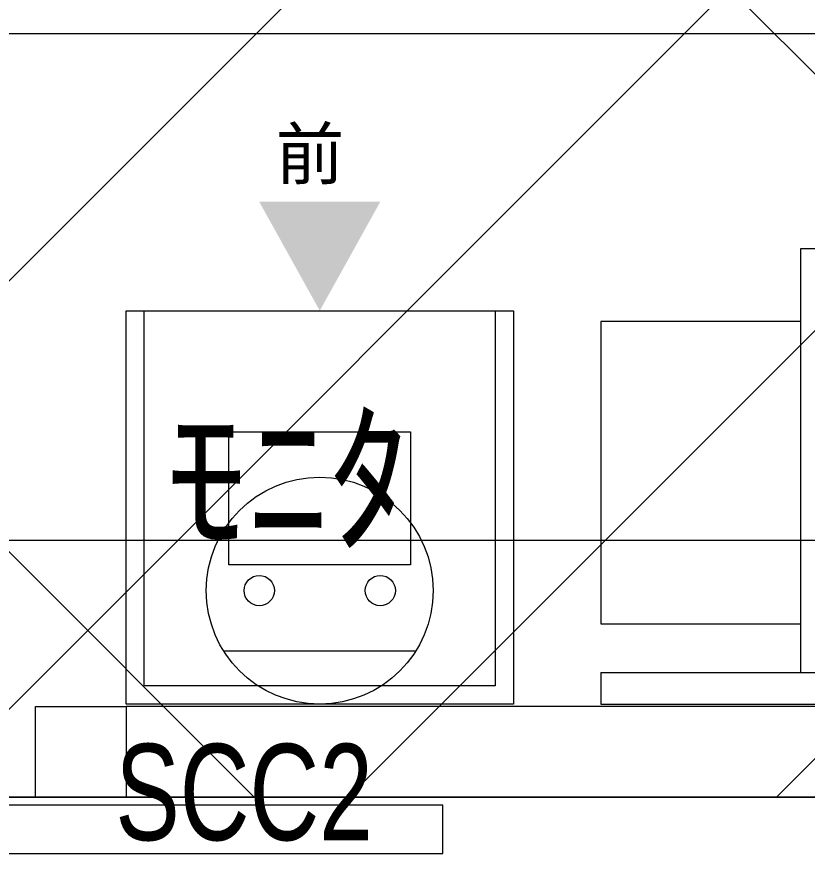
# Model space of a CAD drawing. Units: millimetres at full size, sheet at 1:100. Extents: x 3352 to 127672, y -40372 to 101181.
# Drawn here: x 56974 to 58281, y -14688 to -13304 of the extents above; entities that cross this region are included whole.
import ezdxf
from ezdxf.enums import TextEntityAlignment as Align

# ---------------------------------------------------------------- set-up
doc = ezdxf.new("R2010")
doc.units = ezdxf.units.MM
doc.header["$LTSCALE"] = 100
doc.layers.add('0-0', color=134, linetype='Continuous', lineweight=18)
doc.styles.add('MS UI Gothic', font='')
doc.styles.add('ＭＳ ゴシック', font='')
doc.styles.get('MS UI Gothic').set_extended_font_data('MS UI Gothic')
doc.styles.get('ＭＳ ゴシック').set_extended_font_data('MS Gothic')

msp = doc.modelspace()

# ---------------------------------------------------------------- linework, layer by layer
at = {"layer": '0-0', "color": 15}
for p, q in [((55366.9, -12593.3), (57366.9, -14593.3)), ((57488.2, -12593.3), (59488.2, -14593.3))]:
    msp.add_line(p, q, dxfattribs=at)
at = {"layer": '0-0', "color": 14}
for p, q in [((56108.5, -14593.3), (57858.5, -12843.3)), ((56815.6, -14593.3), (58565.6, -12843.3)), ((57522.7, -14593.3), (59272.7, -12843.3)), ((58229.8, -14593.3), (59979.8, -12843.3))]:
    msp.add_line(p, q, dxfattribs=at)
at = {"layer": '0-0'}
for p, q in [((57325.2, -13989.5), (57625.2, -13989.5)), ((57939.8, -14307.1), (58269.8, -14307.1)), ((57939.8, -14387.1), (59339.8, -14387.1)), ((57939.8, -14387.1), (57939.8, -14439.5)), ((60739.8, -14443.3), (57155.2, -14443.3)), ((23269.8, -14593.3), (69649.8, -14593.3)), ((65728.8, -14593.3), (56605.2, -14593.3)), ((56428.5, -14686.7), (57678.5, -14686.7))]:
    msp.add_line(p, q, dxfattribs=at)
at = {"layer": '0-0', "color": 254}
msp.add_line((56605.2, -14168.6), (65728.8, -14168.6), dxfattribs=at)
msp.add_line((56605.2, -14168.6), (65728.8, -14168.6), dxfattribs=at)
at = {"layer": '0-0', "color": 230}
msp.add_line((57633.8, -14352), (57316.6, -14352), dxfattribs=at)
at = {"layer": '0-0', "color": 13}
msp.add_line((69649.8, -14593.3), (23269.8, -14593.3), dxfattribs=at)
msp.add_line((69649.8, -14593.3), (23269.8, -14593.3), dxfattribs=at)
msp.add_line((69649.8, -14593.3), (23269.8, -14593.3), dxfattribs=at)
msp.add_line((69649.8, -14593.3), (23269.8, -14593.3), dxfattribs=at)
at = {"layer": '0-0', "color": 1}
msp.add_line((23269.8, -14593.3), (69649.8, -14593.3), dxfattribs=at)
at = {"layer": '0-0', "color": 47}
msp.add_line((60782.3, -14593.3), (24819.8, -14593.3), dxfattribs=at)
at = {"layer": '0-0'}
for points in [[(65728.8, -14593.3), (56605.2, -14593.3), (56605.2, -2733.3)], [(58739.8, -14387.1), (58739.8, -13687.1), (58269.8, -13687.1), (58269.8, -14387.1)], [(57765.2, -13789.5), (57765.2, -14409.5), (57185.2, -14409.5), (57185.2, -13789.5)], [(58269.8, -13807.1), (57939.8, -13807.1), (57939.8, -14307.1)], [(57625.2, -13989.5), (57625.2, -14209.5), (57325.2, -14209.5), (57325.2, -13989.5)], [(57939.8, -14439.5), (59339.8, -14439.5), (59339.8, -14387.1)], [(57005.2, -14593.3), (57005.2, -14443.3), (57155.2, -14443.3)], [(57155.2, -14443.3), (57155.2, -14593.3), (60739.8, -14593.3)], [(23269.8, -14593.3), (69649.8, -14593.3), (69764.8, -14593.3)], [(57678.5, -14686.7), (57678.5, -14606.7), (56428.5, -14606.7)]]:
    msp.add_lwpolyline(points, dxfattribs=at)
at = {"layer": '0-0', "color": 15}
msp.add_lwpolyline([(23269.8, -12593.3), (65588.8, -12593.3), (65588.8, -14593.3), (23269.8, -14593.3)], close=True, dxfattribs=at)
at = {"layer": '0-0', "color": 14}
msp.add_lwpolyline([(60739.8, -12843.3), (60739.8, -14593.3), (24862.3, -14593.3), (24862.3, -12843.3)], dxfattribs=at)
at = {"layer": '0-0', "color": 1}
msp.add_lwpolyline([(61882.3, -13331.3), (61882.3, -15331.3), (56582.3, -15331.3), (56582.3, -13331.3)], close=True, dxfattribs=at)
at = {"layer": '0-0'}
msp.add_lwpolyline([(57155.2, -13789.5), (57795.2, -13789.5), (57795.2, -14439.5), (57155.2, -14439.5)], close=True, dxfattribs=at)
at = {"layer": '0-0', "color": 230}
for centre, radius in [((57475.2, -14252), 187.5), ((57375.2, -14252), 25), ((57575.2, -14252), 25)]:
    msp.add_circle(centre, radius, dxfattribs=at)
at = {"layer": '0-0', "color": 1}
msp.add_solid([(57575.2, -13609.5), (57475.2, -13789.5), (57375.2, -13609.5)], dxfattribs=at)

# ---------------------------------------------------------------- texts
at = {"layer": '0-0', "color": 1, "style": 'ＭＳ ゴシック'}
msp.add_text('前', height=83.2, dxfattribs=at).set_placement((57402.1, -13596.8), align=Align.BOTTOM_LEFT)
at = {"layer": '0-0', "style": 'ＭＳ ゴシック'}
msp.add_text('ﾓﾆﾀ', height=198, dxfattribs=at).set_placement((57220.1, -14224.2), align=Align.BOTTOM_LEFT)
at = {"layer": '0-0', "color": 191, "style": 'MS UI Gothic', "width": 0.75}
msp.add_text('SCC2', height=159.1, dxfattribs=at).set_placement((57137.4, -14712.2), align=Align.BOTTOM_LEFT)

doc.saveas('drawing.dxf')
